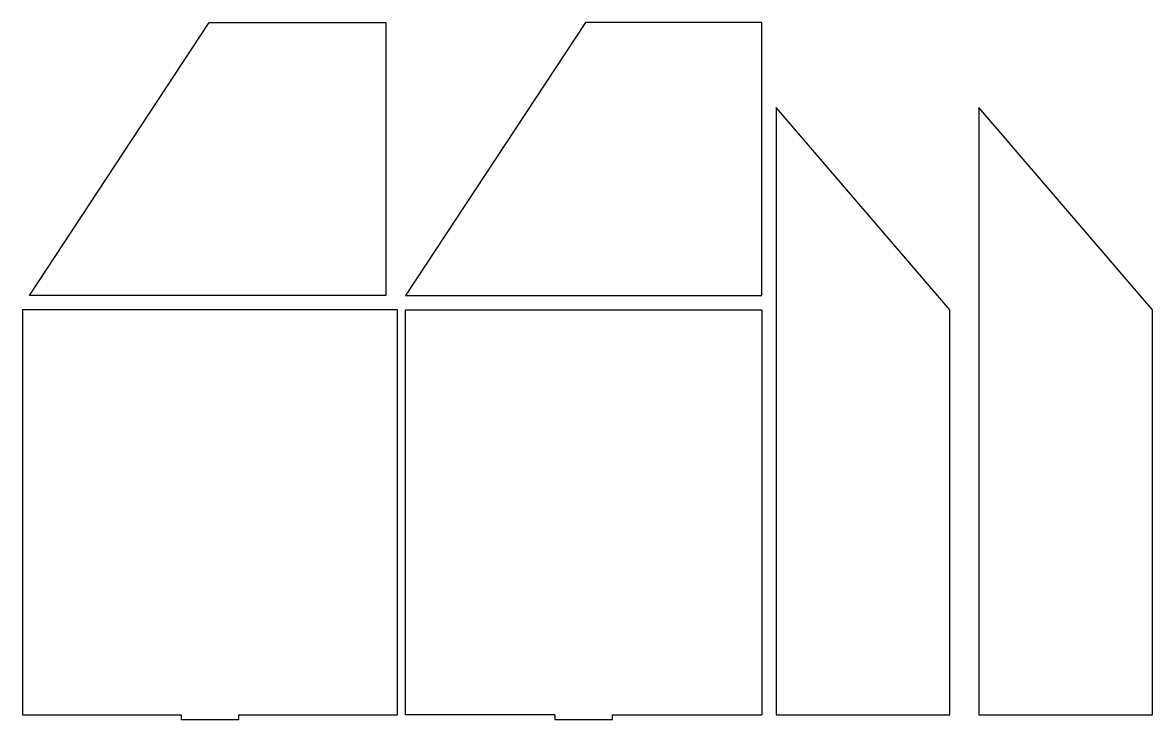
# Model space of a CAD drawing. Header units: millimetres. Extents: x -256 to 135, y -2 to 239.
import ezdxf

# ---------------------------------------------------------------- set-up
doc = ezdxf.new("R2010")
doc.units = ezdxf.units.MM
doc.layers.get('0').update_dxf_attribs({"linetype": 'CONTINUOUS'})

msp = doc.modelspace()

# ---------------------------------------------------------------- linework, layer by layer
for p, q in [((-123.2, 0), (-123.2, 140)), ((-123.2, 140), (0, 140)), ((0, 140), (0, 0)), ((-71.6, 0), (-123.2, 0)), ((-71.6, 0), (-71.6, -1.59)), ((-51.6, -1.59), (-51.6, 0)), ((-51.6, 0), (0, 0)), ((-71.6, -1.59), (-51.6, -1.59))]:
    msp.add_line(p, q)
for points in [[(-253.2, 145), (-191, 239.31), (-130, 239.31), (-130, 145)], [(-123.2, 145), (0, 145), (0, 239.31), (-61, 239.31)], [(5, 140), (5, 0), (65, 0), (65, 140), (5, 210)], [(75, 210), (75, 140), (75, 0), (135, 0), (135, 140)], [(-255.55, 140), (-255.55, 0), (-200.78, 0), (-200.78, -1.59), (-180.78, -1.59), (-180.78, 0), (-126, 0), (-126, 140)]]:
    msp.add_lwpolyline(points, close=True)

doc.saveas('drawing.dxf')
